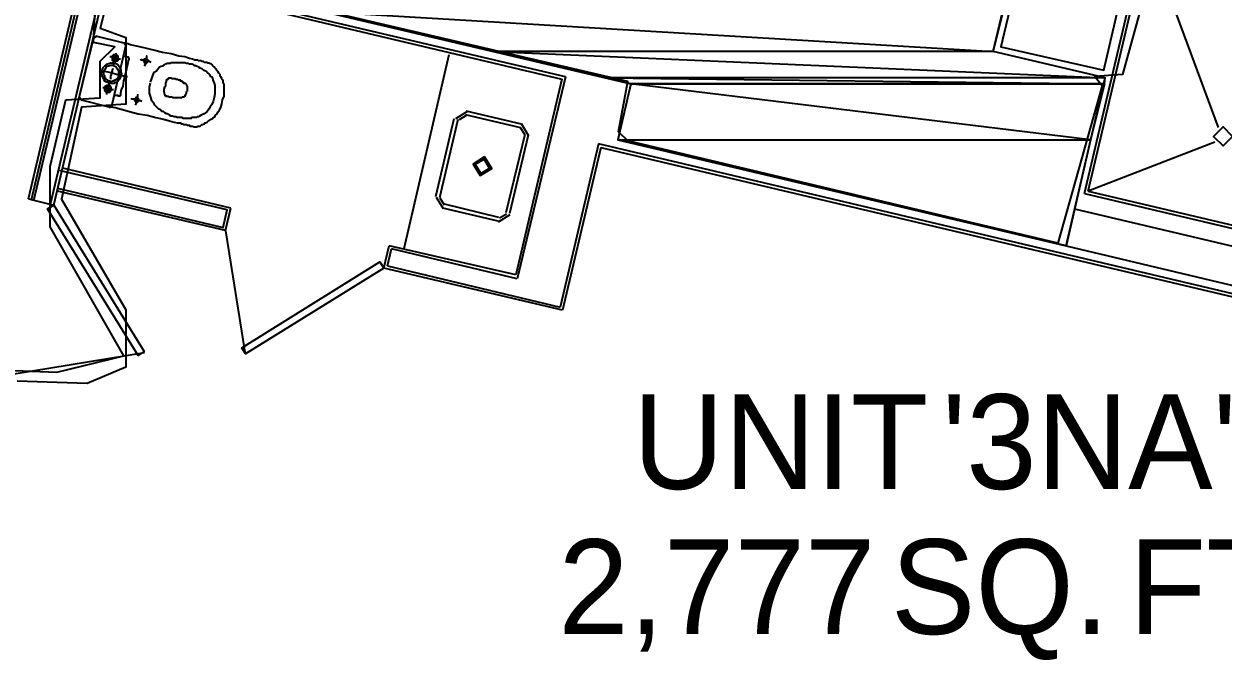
# Model space of a CAD drawing. Header units: feet. Extents: x -84 to 198, y -22 to 181.
# Drawn here: x 79.67 to 100.5, y 35.83 to 46.88 of the extents above; entities that cross this region are included whole.
import ezdxf
from ezdxf.enums import TextEntityAlignment as Align

# ---------------------------------------------------------------- set-up
doc = ezdxf.new("R2010")
doc.units = ezdxf.units.FT
for name, color, linetype in [('A-AREA-COMUN', 252, 'CONTINUOUS'), ('A-AREA-UNIDAD', 30, 'CONTINUOUS'), ('A-LINEA', 7, 'CONTINUOUS'), ('A-MURO-CONCRETO', 8, 'CONTINUOUS'), ('A-TEXTO-PDF', 3, 'CONTINUOUS')]:
    doc.layers.add(name, color=color, linetype=linetype)

msp = doc.modelspace()

# ---------------------------------------------------------------- linework, layer by layer
at = {"layer": 'A-AREA-COMUN'}
msp.add_lwpolyline([(78.912, 40.8889), (80.24, 40.8356), (81.408, 41.12), (80.128, 43.36), (80.128, 44.4089), (80.4, 45.5644), (80.992, 45.6), (80.992, 46.24), (81.248, 46.4889), (80.88, 46.56), (80.96, 48.1244)], dxfattribs=at)
at = {"layer": 'A-AREA-UNIDAD'}
for points in [[(85.6, 64.32), (84.608, 60.16), (88.448, 59.2889), (88.48, 59.04), (98.72, 56.64), (98.752, 55.36), (96.64, 46.4889), (98.432, 46.08), (98.96, 48.3733), (100.288, 48.32), (100.608, 49.0844)], [(101.04, 49.3333), (100.48, 48.16), (99.36, 48.2133), (98.752, 46.0089), (98.272, 45.9733), (98.4, 45.8133), (97.632, 43.0756), (90.16, 44.8533), (90, 45.0133), (90.16, 45.8844), (81.568, 47.8933), (81.52, 47.6444), (81.2, 47.6444), (80.992, 46.8089), (81.44, 46.6489), (81.44, 45.4933), (80.672, 45.44), (80.32, 43.84), (81.44, 41.92), (81.44, 40.9244), (80.768, 40.64), (79.552, 40.6756)]]:
    msp.add_lwpolyline(points, dxfattribs=at)
at = {"layer": 'A-LINEA'}
for p, q in [((79.7467, 43.8444), (81, 49.1778)), ((79.8, 43.8311), (81.0533, 49.1644)), ((79.84, 43.8178), (81.1067, 49.1644)), ((80.1333, 43.7511), (81.4, 49.0978)), ((80.1867, 43.7378), (81.4533, 49.0844)), ((98.16, 43.9778), (99.2133, 48.4578)), ((99.2, 48.3778), (100.4133, 45.0844)), ((81.0933, 47.8044), (89.0133, 45.9244)), ((89.08, 45.9644), (81.1067, 47.8444)), ((80.9374, 46.6699), (80.8813, 46.6352)), ((81.4133, 46.5511), (80.92, 46.6711)), ((80.88, 46.6444), (80.6267, 45.6178)), ((81.2, 45.4844), (81.44, 46.4978)), ((81.4521, 46.4937), (81.4174, 46.5499)), ((87.0533, 46.3511), (86.2667, 42.9778)), ((89.0133, 45.9244), (88.2133, 42.5244)), ((89.08, 45.9644), (88.24, 42.4578)), ((80.6413, 45.6085), (80.6759, 45.5524)), ((80.6667, 45.5644), (81.1467, 45.4444)), ((81.1559, 45.4324), (81.2121, 45.467)), ((86.8267, 43.8844), (87.1467, 45.2444)), ((86.8933, 43.8711), (87.2133, 45.2311)), ((87.365, 45.36), (87.1645, 45.2361)), ((87.3497, 45.2951), (87.2294, 45.2208)), ((87.3333, 45.3111), (88.2933, 45.0844)), ((87.3467, 45.3778), (88.3067, 45.1511)), ((88.3706, 44.9614), (88.2964, 45.0818)), ((88.4355, 44.9461), (88.3117, 45.1466)), ((88.3733, 44.9644), (88.04, 43.6044)), ((88.4267, 44.9511), (88.1067, 43.5911)), ((89.6533, 44.8044), (88.9867, 41.9644)), ((120.2533, 37.5644), (89.6533, 44.8044)), ((100.36, 44.8311), (98.16, 43.9778)), ((89.6933, 44.7378), (89.0267, 41.9111)), ((89.6933, 44.7378), (120.2, 37.5244)), ((83.2667, 43.6844), (80.3467, 44.3778)), ((83.1733, 43.2978), (80.2533, 43.9778)), ((98.16, 43.9778), (102.08, 43.0578)), ((79.7467, 43.8444), (80.1867, 43.7378)), ((86.8311, 43.8761), (86.955, 43.6756)), ((86.896, 43.8608), (86.9703, 43.7405)), ((87.92, 43.5244), (86.9733, 43.7511)), ((83.1733, 43.2978), (83.2667, 43.6844)), ((87.9067, 43.4578), (86.9467, 43.6844)), ((87.915, 43.4489), (88.1155, 43.5727)), ((87.9303, 43.5138), (88.0506, 43.5881)), ((97.92, 43.6711), (105.5067, 41.8844)), ((83.1694, 43.2901), (83.5158, 41.1494)), ((85.92, 42.6444), (86.0133, 43.0311)), ((85.9867, 42.6844), (86.0533, 42.9778)), ((88.2133, 42.5244), (86.0133, 43.0311)), ((88.24, 42.4578), (86.0533, 42.9778)), ((97.7733, 43.0311), (105.3467, 41.2311)), ((89.0267, 41.9111), (85.92, 42.6444)), ((85.9867, 42.6844), (88.9867, 41.9644)), ((79.5011, 40.8052), (81.7636, 41.1749))]:
    msp.add_line(p, q, dxfattribs=at)
for points in [[(81.4, 47.9244), (90.2133, 45.8444), (89.9867, 44.8711), (97.7733, 43.0311), (98.4533, 45.9511), (96.5067, 46.4044), (98.8933, 56.4578), (85.8933, 59.5378), (85.4267, 57.5911), (95.5067, 55.2044), (93.5867, 47.0978), (81.8533, 49.8711), (81.4, 47.9244)], [(98.0933, 43.9378), (102.12, 42.9911), (104.1733, 51.6711)], [(98.0933, 43.9378), (99.1467, 48.4178), (97.4, 48.8311)], [(81.1467, 45.4444), (81.1733, 45.4444), (81.2533, 45.4311), (81.36, 45.4044), (81.5067, 45.3644), (81.6533, 45.3244), (81.8133, 45.2978), (81.96, 45.2578), (82.0933, 45.2311), (82.2, 45.2044), (82.28, 45.1778), (82.3333, 45.1644), (82.3867, 45.1644), (82.4133, 45.1511), (82.4267, 45.1511), (82.44, 45.1378), (82.4533, 45.1378), (82.4667, 45.1378), (82.48, 45.1378), (82.4933, 45.1378), (82.5067, 45.1244), (82.52, 45.1244), (82.5333, 45.1244), (82.5467, 45.1244), (82.56, 45.1111), (82.5733, 45.1111), (82.5867, 45.1111), (82.6, 45.1111), (82.6267, 45.0978), (82.64, 45.0978), (82.6533, 45.0978), (82.6667, 45.0978), (82.68, 45.0978), (82.6933, 45.1111), (82.7067, 45.1111), (82.7333, 45.1111), (82.7467, 45.1244), (82.76, 45.1378), (82.7733, 45.1378), (82.8, 45.1511), (82.8133, 45.1644), (82.8267, 45.1644), (82.8533, 45.1778), (82.8667, 45.1911), (82.88, 45.2044), (82.9067, 45.2178), (82.92, 45.2311), (82.9467, 45.2444), (82.96, 45.2578), (82.9867, 45.2711), (83, 45.2978), (83.0267, 45.3244), (83.04, 45.3511), (83.0667, 45.3911), (83.0933, 45.4311), (83.1067, 45.4978), (83.12, 45.5644), (83.1467, 45.6311), (83.1467, 45.6978), (83.1467, 45.7511), (83.1467, 45.7911), (83.1467, 45.8311), (83.1333, 45.8578), (83.1333, 45.8978), (83.12, 45.9111), (83.1067, 45.9378), (83.0933, 45.9644), (83.08, 45.9778), (83.08, 46.0044), (83.0667, 46.0178), (83.0533, 46.0311), (83.04, 46.0578), (83.0267, 46.0711), (83.0133, 46.0844), (83.0133, 46.0978), (83, 46.1111), (82.9867, 46.1244), (82.9733, 46.1378), (82.96, 46.1511), (82.9467, 46.1644), (82.9333, 46.1778), (82.92, 46.1911), (82.9067, 46.1911), (82.8933, 46.2044), (82.88, 46.2044), (82.8667, 46.2044), (82.8533, 46.2178), (82.84, 46.2178), (82.8267, 46.2178), (82.8133, 46.2178), (82.7867, 46.2311), (82.7733, 46.2311), (82.76, 46.2311), (82.7467, 46.2444), (82.7333, 46.2444), (82.72, 46.2444), (82.7067, 46.2444), (82.6933, 46.2578), (82.6667, 46.2578), (82.64, 46.2578), (82.6, 46.2711), (82.5467, 46.2844), (82.4667, 46.3111), (82.36, 46.3244), (82.2267, 46.3644), (82.08, 46.3911), (81.92, 46.4311), (81.76, 46.4711), (81.6267, 46.4978), (81.52, 46.5244), (81.44, 46.5511), (81.4133, 46.5511)], [(81.3467, 46.2711), (81.32, 46.2711), (81.3067, 46.2844), (81.2667, 46.2844), (81.24, 46.2978), (81.2133, 46.2978), (81.1867, 46.3111), (81.1733, 46.3111), (81.16, 46.3111)], [(81.3067, 46.2844), (81.3067, 46.2978), (81.3067, 46.3111), (81.3067, 46.3244), (81.2933, 46.3378), (81.28, 46.3378), (81.28, 46.3511), (81.2667, 46.3511), (81.2533, 46.3511), (81.24, 46.3511), (81.2267, 46.3511), (81.2133, 46.3378), (81.2, 46.3244), (81.2, 46.3111), (81.2, 46.2978), (81.2, 46.2844), (81.2, 46.2711), (81.2, 46.2578), (81.2133, 46.2444), (81.2267, 46.2444), (81.2267, 46.2311), (81.24, 46.2311), (81.2533, 46.2311), (81.2667, 46.2311), (81.28, 46.2444), (81.2933, 46.2444), (81.2933, 46.2578), (81.3067, 46.2578), (81.3067, 46.2711), (81.3067, 46.2844)], [(81.2667, 46.3778), (81.2667, 46.3511), (81.2533, 46.3244), (81.2533, 46.2844), (81.24, 46.2444), (81.24, 46.2178), (81.2267, 46.1911), (81.2267, 46.1644), (81.2267, 46.1511)], [(81.28, 46.2844), (81.28, 46.2978), (81.28, 46.3111), (81.2667, 46.3244), (81.2533, 46.3244), (81.24, 46.3244), (81.24, 46.3111), (81.2267, 46.3111), (81.2267, 46.2978), (81.2267, 46.2844), (81.2267, 46.2711), (81.24, 46.2711), (81.24, 46.2578), (81.2533, 46.2578), (81.2667, 46.2578), (81.2667, 46.2711), (81.28, 46.2711), (81.28, 46.2844)], [(81.4, 46.3244), (81.4133, 46.3244), (81.4267, 46.3244), (81.44, 46.3111), (81.4533, 46.3111), (81.4667, 46.3111), (81.48, 46.3111), (81.48, 46.2978), (81.4933, 46.2978), (81.4933, 46.2844), (81.4933, 46.2711), (81.48, 46.2444), (81.4667, 46.1778), (81.4533, 46.0978), (81.4267, 46.0044), (81.4, 45.8978), (81.3867, 45.8044), (81.36, 45.7378), (81.3467, 45.6844), (81.3467, 45.6578), (81.3467, 45.6444), (81.3333, 45.6444), (81.3333, 45.6311), (81.32, 45.6311), (81.3067, 45.6311), (81.3067, 45.6444), (81.2933, 45.6444), (81.28, 45.6444), (81.2667, 45.6444), (81.2533, 45.6444), (81.24, 45.6578)], [(81.88, 46.2178), (81.8533, 46.2311), (81.84, 46.2311), (81.8, 46.2444), (81.7733, 46.2444), (81.7467, 46.2578), (81.72, 46.2578), (81.7067, 46.2578), (81.6933, 46.2711)], [(81.8267, 46.2311), (81.8267, 46.2444), (81.8267, 46.2578), (81.8133, 46.2578), (81.8133, 46.2711), (81.8, 46.2711), (81.8, 46.2844), (81.7867, 46.2844), (81.7733, 46.2711), (81.76, 46.2711), (81.76, 46.2578), (81.7467, 46.2444), (81.76, 46.2311), (81.76, 46.2178), (81.7733, 46.2178), (81.7733, 46.2044), (81.7867, 46.2044), (81.8, 46.2044), (81.8, 46.2178), (81.8133, 46.2178), (81.8267, 46.2311)], [(81.8133, 46.3244), (81.8, 46.3244), (81.8, 46.3111), (81.8, 46.2844), (81.7867, 46.2578), (81.7867, 46.2311), (81.7733, 46.1911), (81.7733, 46.1778), (81.76, 46.1511)], [(81.36, 45.9911), (81.3733, 46.0178), (81.36, 46.0444), (81.36, 46.0844), (81.3467, 46.1111), (81.3333, 46.1378), (81.32, 46.1511), (81.2933, 46.1778), (81.2667, 46.1911), (81.2267, 46.2044), (81.2, 46.2044), (81.1733, 46.2044), (81.1467, 46.1911), (81.1067, 46.1778), (81.0933, 46.1644), (81.0667, 46.1511), (81.04, 46.1244), (81.0267, 46.0978), (81.0267, 46.0711), (81.0133, 46.0311), (81.0133, 46.0044), (81.0267, 45.9778), (81.04, 45.9511), (81.0533, 45.9244), (81.0667, 45.8978), (81.0933, 45.8844), (81.12, 45.8711), (81.1467, 45.8578), (81.1867, 45.8578), (81.2133, 45.8578), (81.24, 45.8578), (81.2667, 45.8711), (81.2933, 45.8844), (81.32, 45.9111), (81.3333, 45.9244), (81.3467, 45.9511), (81.36, 45.9911)], [(81.4667, 45.9644), (81.4533, 45.9644), (81.4, 45.9778), (81.3467, 45.9911), (81.28, 46.0044), (81.2, 46.0311), (81.1333, 46.0444), (81.0667, 46.0578), (81.0267, 46.0711), (81.0133, 46.0711)], [(81.32, 45.9911), (81.32, 46.0178), (81.32, 46.0444), (81.32, 46.0711), (81.3067, 46.0844), (81.2933, 46.1111), (81.28, 46.1244), (81.2667, 46.1378), (81.24, 46.1511), (81.2267, 46.1644), (81.2, 46.1644), (81.1733, 46.1644), (81.1467, 46.1511), (81.1333, 46.1511), (81.1067, 46.1378), (81.0933, 46.1244), (81.08, 46.0978), (81.0667, 46.0844), (81.0533, 46.0578), (81.0533, 46.0311), (81.0533, 46.0044), (81.0667, 45.9911), (81.0667, 45.9644), (81.08, 45.9511), (81.0933, 45.9244), (81.12, 45.9111), (81.1333, 45.8978), (81.16, 45.8978), (81.1867, 45.8844), (81.2133, 45.8978), (81.2267, 45.8978), (81.2533, 45.9111), (81.2667, 45.9111), (81.2933, 45.9378), (81.3067, 45.9511), (81.32, 45.9778), (81.32, 45.9911)], [(81.2133, 46.1111), (81.2133, 46.0978), (81.2, 46.0844), (81.2, 46.0578), (81.1867, 46.0311), (81.1867, 46.0044), (81.1733, 45.9778), (81.1733, 45.9511), (81.1733, 45.9378), (81.1733, 45.9244)], [(81.8667, 45.8711), (81.8933, 45.9378), (81.9067, 45.9911), (81.9333, 46.0444), (81.9733, 46.0711), (82, 46.1111), (82.0267, 46.1378), (82.0533, 46.1511), (82.0933, 46.1644), (82.12, 46.1778), (82.1333, 46.1911), (82.16, 46.2044), (82.1867, 46.2044), (82.2133, 46.2044), (82.2267, 46.2178), (82.2533, 46.2178), (82.2667, 46.2178), (82.2933, 46.2178), (82.3067, 46.2178), (82.3333, 46.2178), (82.3467, 46.2178), (82.3733, 46.2178), (82.4, 46.2178), (82.4267, 46.2178), (82.44, 46.2178), (82.4667, 46.2178), (82.4933, 46.2044), (82.52, 46.2044), (82.5467, 46.1911), (82.5867, 46.1911), (82.6133, 46.1778), (82.6267, 46.1644), (82.6533, 46.1644), (82.68, 46.1511), (82.7067, 46.1378), (82.72, 46.1244), (82.7333, 46.1244), (82.76, 46.1111), (82.7733, 46.0978), (82.7867, 46.0844), (82.8, 46.0844), (82.8267, 46.0711), (82.84, 46.0578), (82.8533, 46.0444), (82.8667, 46.0311), (82.88, 46.0178), (82.8933, 46.0044), (82.9067, 45.9778), (82.9333, 45.9644), (82.9467, 45.9378), (82.96, 45.8978), (82.9733, 45.8578), (82.9867, 45.8178), (82.9867, 45.7778), (82.9867, 45.7244), (82.9867, 45.6711), (82.9733, 45.6044), (82.96, 45.5378), (82.9333, 45.4844), (82.9067, 45.4444), (82.88, 45.4044), (82.8533, 45.3644), (82.8267, 45.3378), (82.8, 45.3244), (82.7733, 45.3111), (82.7467, 45.2978), (82.72, 45.2844), (82.7067, 45.2711), (82.68, 45.2711), (82.6667, 45.2578), (82.6533, 45.2578), (82.6267, 45.2578), (82.6133, 45.2578), (82.5867, 45.2578), (82.5733, 45.2444), (82.5467, 45.2444), (82.5333, 45.2444), (82.5067, 45.2444), (82.4933, 45.2444), (82.4667, 45.2444), (82.44, 45.2444), (82.4133, 45.2578), (82.3867, 45.2578), (82.36, 45.2578), (82.3333, 45.2578), (82.3067, 45.2711), (82.28, 45.2711), (82.2533, 45.2844), (82.2267, 45.2844), (82.2, 45.2978), (82.1867, 45.3111), (82.16, 45.3244), (82.1467, 45.3244), (82.12, 45.3378), (82.1067, 45.3511), (82.0933, 45.3644), (82.0667, 45.3644), (82.0533, 45.3778), (82.04, 45.3911), (82.0133, 45.4044), (82, 45.4178), (81.9867, 45.4311), (81.96, 45.4578), (81.9467, 45.4711), (81.9333, 45.4978), (81.9067, 45.5244), (81.8933, 45.5511), (81.88, 45.5911), (81.8667, 45.6311), (81.8533, 45.6844), (81.8533, 45.7378), (81.8533, 45.7911), (81.8667, 45.8578)], [(81.16, 45.8844), (81.16, 45.8711), (81.1467, 45.8578), (81.1467, 45.8311), (81.1333, 45.7911), (81.12, 45.7511), (81.12, 45.7244), (81.1067, 45.6844), (81.1067, 45.6711), (81.1067, 45.6578)], [(82.0933, 45.6978), (82.1067, 45.7111), (82.1067, 45.7244), (82.1067, 45.7511), (82.12, 45.7911), (82.1333, 45.8178), (82.1333, 45.8578), (82.1467, 45.8844), (82.1467, 45.8978), (82.1467, 45.9111), (82.16, 45.9111), (82.16, 45.9244), (82.1733, 45.9244), (82.1733, 45.9378), (82.1867, 45.9378), (82.1867, 45.9511), (82.2, 45.9511), (82.2133, 45.9511), (82.2267, 45.9511), (82.24, 45.9378), (82.2533, 45.9378), (82.2667, 45.9378), (82.28, 45.9378), (82.2933, 45.9378), (82.3067, 45.9244), (82.32, 45.9244), (82.3333, 45.9244), (82.3467, 45.9111), (82.36, 45.9111), (82.3733, 45.9111), (82.3867, 45.9111), (82.3867, 45.8978), (82.4, 45.8978), (82.4133, 45.8978), (82.4133, 45.8844), (82.4267, 45.8844), (82.4267, 45.8711), (82.44, 45.8711), (82.44, 45.8578), (82.4533, 45.8578), (82.4667, 45.8578), (82.48, 45.8444), (82.4933, 45.8311), (82.4933, 45.8178), (82.5067, 45.8044), (82.5067, 45.7778), (82.5067, 45.7511), (82.5067, 45.7111)], [(81.2267, 45.7378), (81.2133, 45.7378), (81.2, 45.7378), (81.1733, 45.7511), (81.1467, 45.7511), (81.12, 45.7644), (81.08, 45.7644), (81.0667, 45.7778), (81.04, 45.7778)], [(81.1867, 45.7378), (81.1867, 45.7511), (81.1867, 45.7644), (81.1867, 45.7778), (81.1733, 45.7911), (81.1733, 45.8044), (81.16, 45.8044), (81.1467, 45.8178), (81.1333, 45.8178), (81.12, 45.8178), (81.1067, 45.8178), (81.0933, 45.8044), (81.08, 45.8044), (81.08, 45.7911), (81.0667, 45.7778), (81.0667, 45.7644), (81.0667, 45.7511), (81.0667, 45.7378), (81.08, 45.7244), (81.08, 45.7111), (81.0933, 45.7111), (81.1067, 45.6978), (81.12, 45.6978), (81.1333, 45.6978), (81.1467, 45.6978), (81.16, 45.6978), (81.16, 45.7111), (81.1733, 45.7111), (81.1733, 45.7244), (81.1867, 45.7378)], [(81.16, 45.7511), (81.16, 45.7644), (81.1467, 45.7778), (81.1467, 45.7911), (81.1333, 45.7911), (81.12, 45.7911), (81.1067, 45.7778), (81.0933, 45.7644), (81.0933, 45.7511), (81.0933, 45.7378), (81.1067, 45.7378), (81.1067, 45.7244), (81.12, 45.7244), (81.1333, 45.7244), (81.1467, 45.7244), (81.1467, 45.7378), (81.16, 45.7378), (81.16, 45.7511)], [(81.6533, 45.6578), (81.64, 45.6444), (81.64, 45.6311), (81.64, 45.6044), (81.6267, 45.5778), (81.6267, 45.5511), (81.6133, 45.5111), (81.6133, 45.4978), (81.6, 45.4711)], [(82.0933, 45.6978), (82.1067, 45.6978), (82.1067, 45.6844), (82.1067, 45.6711), (82.12, 45.6578), (82.12, 45.6444), (82.1333, 45.6444), (82.1333, 45.6311), (82.1467, 45.6311), (82.16, 45.6311), (82.1733, 45.6311), (82.1867, 45.6178), (82.2, 45.6178), (82.2133, 45.6178), (82.2267, 45.6178), (82.24, 45.6178), (82.2533, 45.6044), (82.2667, 45.6044), (82.28, 45.6044), (82.2933, 45.6044), (82.3067, 45.6044), (82.32, 45.6044), (82.3333, 45.6044), (82.3467, 45.6044), (82.36, 45.6044), (82.3733, 45.6044), (82.3867, 45.6044), (82.4, 45.6044), (82.4133, 45.6044), (82.4267, 45.6178), (82.44, 45.6178), (82.4533, 45.6178), (82.4667, 45.6311), (82.48, 45.6578), (82.4933, 45.6844), (82.4933, 45.7111)], [(81.72, 45.5378), (81.6933, 45.5511), (81.68, 45.5511), (81.64, 45.5644), (81.6133, 45.5644), (81.5867, 45.5778), (81.56, 45.5778), (81.5467, 45.5778), (81.5333, 45.5911)], [(81.6667, 45.5511), (81.6667, 45.5644), (81.6667, 45.5778), (81.6533, 45.5778), (81.6533, 45.5911), (81.64, 45.5911), (81.64, 45.6044), (81.6267, 45.6044), (81.6133, 45.6044), (81.6133, 45.5911), (81.6, 45.5911), (81.6, 45.5778), (81.5867, 45.5778), (81.5867, 45.5644), (81.6, 45.5511), (81.6, 45.5378), (81.6133, 45.5378), (81.6133, 45.5244), (81.6267, 45.5244), (81.64, 45.5244), (81.64, 45.5378), (81.6533, 45.5378), (81.6533, 45.5511), (81.6667, 45.5511)], [(100.6667, 44.9311), (100.5, 45.0978), (100.3333, 44.9311), (100.5, 44.7644), (100.6667, 44.9311)], [(87.6717, 44.5733), (87.4711, 44.4495), (87.595, 44.2489), (87.7955, 44.3727), (87.6717, 44.5733)], [(87.6625, 44.5344), (87.5101, 44.4403), (87.6042, 44.2878), (87.7566, 44.3819), (87.6625, 44.5344)], [(80.2533, 44.0311), (83.1333, 43.3511), (83.2, 43.6578), (80.28, 44.3378)], [(80.1867, 43.7378), (81.76, 41.1911), (81.6533, 41.1244), (80.08, 43.6711), (80.1867, 43.7378)], [(85.92, 42.6444), (83.52, 41.1511), (83.4533, 41.2578), (85.8533, 42.7511), (85.92, 42.6444)]]:
    msp.add_lwpolyline(points, dxfattribs=at)
at = {"layer": 'A-MURO-CONCRETO'}
for points in [[(96.68, 47.0978), (84.9067, 47.0978), (96.5067, 46.4044), (96.68, 47.0978)], [(84.9067, 47.0978), (96.5067, 46.4044), (87.8267, 46.4044), (84.9067, 47.0978), (84.9067, 47.0978)], [(96.5067, 46.4044), (87.8267, 46.4044), (98.4533, 45.9511), (96.5067, 46.4044)], [(87.8267, 46.4044), (98.4533, 45.9511), (89.7733, 45.9511), (87.8267, 46.4044), (87.8267, 46.4044)], [(98.4533, 45.9511), (89.7733, 45.9511), (98.44, 45.8444), (98.4533, 45.9511)], [(89.7733, 45.9511), (98.44, 45.8444), (90.2133, 45.8444), (89.7733, 45.9511), (89.7733, 45.9511)], [(90.2133, 45.8444), (89.9867, 44.8711), (98.2, 44.8711), (90.2133, 45.8444)], [(90.2133, 45.8444), (98.44, 45.8444), (98.2, 44.8711), (90.2133, 45.8444), (90.2133, 45.8444)], [(89.9867, 44.8711), (98.2, 44.8711), (97.7733, 43.0311), (89.9867, 44.8711), (89.9867, 44.8711)]]:
    msp.add_lwpolyline(points, dxfattribs=at)

# ---------------------------------------------------------------- texts
at = {"layer": 'A-TEXTO-PDF'}
for s, p in [('UNIT', (92.8134, 38.8052)), ("'3NA'", (98.1795, 38.8052)), ('2,777', (91.7073, 36.2852)), ('SQ.', (96.6258, 36.2852)), ('FT.', (100.5136, 36.2852))]:
    msp.add_text(s, height=1.646, dxfattribs=at).set_placement(p, align=Align.CENTER)

doc.saveas('drawing.dxf')
